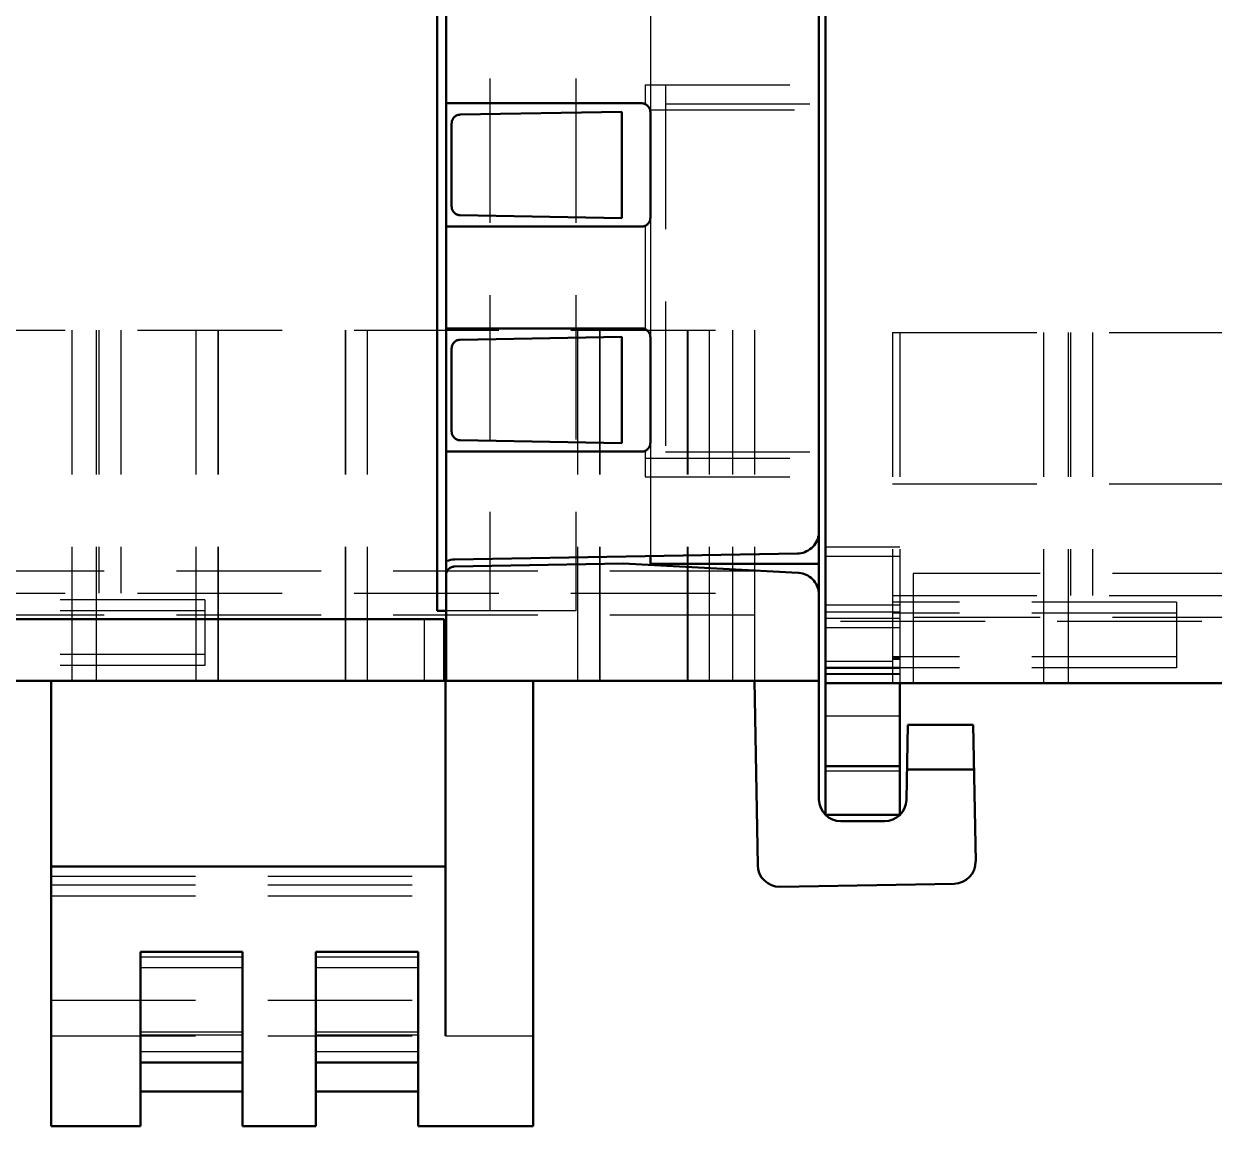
# Model space of a CAD drawing. Extents: x -891 to 6596, y -1 to 298.
# Drawn here: x -327.203 to -323.083, y 163.425 to 167.241 of the extents above; entities that cross this region are included whole.
import ezdxf

# ---------------------------------------------------------------- set-up
doc = ezdxf.new("R2010")
doc.units = 0
doc.header["$MEASUREMENT"] = 0
doc.linetypes.add('DASHED', pattern=[0.75, 0.5, -0.25])
for name, color, linetype, lineweight in [('AM_0', 7, 'Continuous', 50), ('AM_4', 3, 'Continuous', 25), ('AM_9', 6, 'DASHED', 25)]:
    doc.layers.add(name, color=color, linetype=linetype, lineweight=lineweight)

msp = doc.modelspace()

# ---------------------------------------------------------------- linework, layer by layer
at = {"layer": 'AM_0'}
for p, q in [((-324.4288, 184.0919), (-324.4288, 164.503)), ((-325.7721, 165.2096), (-325.7721, 180.092)), ((-325.7417, 180.092), (-325.7417, 164.9667)), ((-324.4511, 167.832), (-324.4511, 164.5567)), ((-325.065, 166.9662), (-325.7417, 166.9662)), ((-325.1335, 166.9367), (-325.6923, 166.9269)), ((-325.1335, 166.5689), (-325.1335, 166.9367)), ((-325.0346, 166.5697), (-325.0346, 166.9358)), ((-325.7222, 166.8966), (-325.7222, 166.609)), ((-325.6923, 166.5786), (-325.1335, 166.5689)), ((-325.7417, 166.5393), (-325.065, 166.5393)), ((-325.065, 166.1872), (-325.7417, 166.1872)), ((-325.1335, 166.1577), (-325.6923, 166.148)), ((-325.1335, 165.7899), (-325.1335, 166.1577)), ((-325.0346, 165.7907), (-325.0346, 166.1568)), ((-325.7222, 166.1176), (-325.7222, 165.83)), ((-325.6923, 165.7996), (-325.1335, 165.7899)), ((-325.7417, 165.7604), (-325.065, 165.7604)), ((-324.5257, 165.4078), (-325.7127, 165.3871)), ((-325.7119, 165.3628), (-325.1283, 165.373)), ((-325.1283, 165.373), (-324.523, 165.3413)), ((-325.0346, 165.3989), (-325.0346, 165.3721)), ((-324.4511, 165.3721), (-325.0346, 165.3721)), ((-325.7417, 165.2096), (-325.7721, 165.2096)), ((-325.7481, 165.1808), (-327.7917, 165.1808)), ((-325.7481, 164.9667), (-325.7481, 165.1808)), ((-324.4511, 164.9667), (-327.7917, 164.9667)), ((-327.1084, 164.9667), (-327.1084, 163.4254)), ((-325.7433, 164.9667), (-325.7433, 163.7386)), ((-325.4396, 164.9667), (-325.4396, 163.4254)), ((-324.6743, 164.9667), (-324.6631, 164.3289)), ((-318.9624, 164.9585), (-324.4288, 164.9585)), ((-324.1707, 164.9585), (-324.1707, 164.503)), ((-324.1439, 164.8148), (-324.1485, 164.5554)), ((-323.9169, 164.8148), (-324.1439, 164.8148)), ((-323.9087, 164.3421), (-323.9169, 164.8148)), ((-324.1707, 164.6716), (-324.4288, 164.6716)), ((-323.9142, 164.66), (-324.1466, 164.66)), ((-324.1707, 164.503), (-324.4288, 164.503)), ((-324.2244, 164.4808), (-324.3751, 164.4808)), ((-327.1084, 164.3244), (-325.7433, 164.3244)), ((-324.5859, 164.2543), (-323.9833, 164.2649)), ((-326.7994, 164.0289), (-326.7994, 163.4254)), ((-326.4455, 164.0289), (-326.7994, 164.0289)), ((-326.4455, 164.0289), (-326.4455, 163.4254)), ((-326.192, 164.0289), (-326.192, 163.4254)), ((-325.8382, 164.0289), (-326.192, 164.0289)), ((-325.8382, 164.0289), (-325.8382, 163.4254)), ((-326.7994, 163.6456), (-326.4455, 163.6456)), ((-326.192, 163.6456), (-325.8382, 163.6456)), ((-326.4455, 163.5461), (-326.7994, 163.5461)), ((-325.8382, 163.5461), (-326.192, 163.5461)), ((-327.1084, 163.4254), (-326.7994, 163.4254)), ((-326.4455, 163.4254), (-326.192, 163.4254)), ((-325.8382, 163.4254), (-325.4396, 163.4254))]:
    msp.add_line(p, q, dxfattribs=at)
for points in [[(-325.6923, 166.9269), (-325.695, 166.9268), (-325.6976, 166.9264), (-325.7002, 166.9258), (-325.7027, 166.9249), (-325.7051, 166.9239), (-325.7074, 166.9226), (-325.7096, 166.9211), (-325.7117, 166.9195), (-325.7136, 166.9177), (-325.7154, 166.9157), (-325.717, 166.9135), (-325.7183, 166.9113), (-325.7195, 166.9089), (-325.7205, 166.9064), (-325.7213, 166.9039), (-325.7218, 166.9013), (-325.7221, 166.8987), (-325.7222, 166.8966)], [(-325.0346, 166.9358), (-325.0347, 166.9385), (-325.0351, 166.9411), (-325.0356, 166.9437), (-325.0364, 166.9462), (-325.0374, 166.9487), (-325.0387, 166.951), (-325.0401, 166.9532), (-325.0417, 166.9553), (-325.0435, 166.9573), (-325.0454, 166.9591), (-325.0475, 166.9607), (-325.0498, 166.9621), (-325.0521, 166.9633), (-325.0546, 166.9644), (-325.0571, 166.9652), (-325.0597, 166.9657), (-325.0623, 166.9661), (-325.065, 166.9662)], [(-325.7222, 166.609), (-325.722, 166.6063), (-325.7217, 166.6037), (-325.7211, 166.6011), (-325.7203, 166.5986), (-325.7193, 166.5961), (-325.7181, 166.5938), (-325.7167, 166.5916), (-325.7151, 166.5895), (-325.7133, 166.5875), (-325.7113, 166.5857), (-325.7092, 166.5841), (-325.707, 166.5827), (-325.7046, 166.5815), (-325.7022, 166.5804), (-325.6996, 166.5796), (-325.6971, 166.5791), (-325.6944, 166.5787), (-325.6923, 166.5786)], [(-325.065, 166.5393), (-325.0623, 166.5395), (-325.0597, 166.5398), (-325.0571, 166.5404), (-325.0546, 166.5412), (-325.0521, 166.5422), (-325.0498, 166.5434), (-325.0475, 166.5448), (-325.0454, 166.5465), (-325.0435, 166.5482), (-325.0417, 166.5502), (-325.0401, 166.5523), (-325.0387, 166.5545), (-325.0374, 166.5569), (-325.0364, 166.5593), (-325.0356, 166.5619), (-325.0351, 166.5644), (-325.0347, 166.5671), (-325.0346, 166.5697)], [(-325.0346, 166.1568), (-325.0347, 166.1595), (-325.0351, 166.1621), (-325.0356, 166.1647), (-325.0364, 166.1672), (-325.0374, 166.1697), (-325.0387, 166.172), (-325.0401, 166.1743), (-325.0417, 166.1764), (-325.0435, 166.1783), (-325.0454, 166.1801), (-325.0475, 166.1817), (-325.0498, 166.1831), (-325.0521, 166.1844), (-325.0546, 166.1854), (-325.0571, 166.1862), (-325.0597, 166.1868), (-325.0623, 166.1871), (-325.065, 166.1872)], [(-325.6923, 166.148), (-325.695, 166.1478), (-325.6976, 166.1474), (-325.7002, 166.1468), (-325.7027, 166.1459), (-325.7051, 166.1449), (-325.7074, 166.1436), (-325.7096, 166.1422), (-325.7117, 166.1405), (-325.7136, 166.1387), (-325.7154, 166.1367), (-325.717, 166.1346), (-325.7183, 166.1323), (-325.7195, 166.1299), (-325.7205, 166.1275), (-325.7213, 166.1249), (-325.7218, 166.1223), (-325.7221, 166.1197), (-325.7222, 166.1176)], [(-325.7222, 165.83), (-325.722, 165.8274), (-325.7217, 165.8247), (-325.7211, 165.8221), (-325.7203, 165.8196), (-325.7193, 165.8172), (-325.7181, 165.8148), (-325.7167, 165.8126), (-325.7151, 165.8105), (-325.7133, 165.8085), (-325.7113, 165.8067), (-325.7092, 165.8051), (-325.707, 165.8037), (-325.7046, 165.8025), (-325.7022, 165.8015), (-325.6996, 165.8007), (-325.6971, 165.8001), (-325.6944, 165.7998), (-325.6923, 165.7996)], [(-325.065, 165.7604), (-325.0623, 165.7605), (-325.0597, 165.7608), (-325.0571, 165.7614), (-325.0546, 165.7622), (-325.0521, 165.7632), (-325.0498, 165.7644), (-325.0475, 165.7659), (-325.0454, 165.7675), (-325.0435, 165.7693), (-325.0417, 165.7712), (-325.0401, 165.7733), (-325.0387, 165.7756), (-325.0374, 165.7779), (-325.0364, 165.7804), (-325.0356, 165.7829), (-325.0351, 165.7855), (-325.0347, 165.7881), (-325.0346, 165.7907)], [(-324.5257, 165.4078), (-324.519, 165.4082), (-324.5125, 165.4092), (-324.5061, 165.4107), (-324.4998, 165.4128), (-324.4937, 165.4155), (-324.4879, 165.4186), (-324.4824, 165.4223), (-324.4772, 165.4264), (-324.4724, 165.431), (-324.468, 165.4359), (-324.464, 165.4413), (-324.4606, 165.4469), (-324.4576, 165.4528), (-324.4552, 165.459), (-324.4533, 165.4653), (-324.452, 165.4718), (-324.4512, 165.4784), (-324.4511, 165.4837)], [(-325.7127, 165.3871), (-325.7193, 165.3867), (-325.7259, 165.3857), (-325.7323, 165.3841), (-325.7386, 165.382), (-325.7417, 165.3808)], [(-325.7119, 165.3628), (-325.7145, 165.3626), (-325.7172, 165.3622), (-325.7197, 165.3616), (-325.7223, 165.3608), (-325.7247, 165.3597), (-325.727, 165.3585), (-325.7292, 165.357), (-325.7313, 165.3553), (-325.7332, 165.3535), (-325.735, 165.3515), (-325.7366, 165.3494), (-325.7379, 165.3472), (-325.7391, 165.3448), (-325.7401, 165.3423), (-325.7408, 165.3398), (-325.7414, 165.3372), (-325.7417, 165.3345), (-325.7417, 165.3324)], [(-324.4511, 165.2654), (-324.4513, 165.2721), (-324.4522, 165.2786), (-324.4536, 165.2851), (-324.4556, 165.2914), (-324.4582, 165.2975), (-324.4612, 165.3034), (-324.4648, 165.309), (-324.4688, 165.3142), (-324.4733, 165.3191), (-324.4782, 165.3236), (-324.4834, 165.3276), (-324.489, 165.3312), (-324.4949, 165.3342), (-324.501, 165.3368), (-324.5073, 165.3388), (-324.5138, 165.3402), (-324.5204, 165.3411), (-324.523, 165.3413)]]:
    msp.add_lwpolyline(points, dxfattribs=at)
for centre, start, end in [((-324.3751, 164.5567), 180, 270), ((-324.2244, 164.5567), 270, 359), ((-323.9846, 164.3408), 271, 1), ((-324.5872, 164.3302), 181, 271)]:
    msp.add_arc(centre, 0.0759, start, end, dxfattribs=at)
at = {"layer": 'AM_4'}
for p, q in [((-325.8177, 165.1808), (-325.8177, 164.9667)), ((-326.4455, 164.0104), (-326.7994, 164.0104)), ((-325.8382, 164.0104), (-326.192, 164.0104)), ((-326.4455, 163.9741), (-326.7994, 163.9741)), ((-325.8382, 163.9741), (-326.192, 163.9741)), ((-325.7433, 163.7386), (-325.4396, 163.7386))]:
    msp.add_line(p, q, dxfattribs=at)
at = {"layer": 'AM_9'}
for p, q in [((-325.5899, 179.0519), (-325.5899, 165.2096)), ((-325.2923, 179.0519), (-325.2923, 165.2096)), ((-325.0346, 167.3487), (-325.0346, 166.9358)), ((-325.0524, 167.0303), (-325.0524, 166.9634)), ((-325.0524, 167.0303), (-324.4511, 167.0303)), ((-324.9825, 167.0303), (-324.9825, 165.6728)), ((-325.0357, 166.9438), (-324.4511, 166.9438)), ((-324.9825, 166.9649), (-324.4511, 166.9649)), ((-325.0346, 166.5697), (-325.0346, 166.1568)), ((-325.0524, 166.5421), (-325.0524, 166.1845)), ((-327.5593, 166.1814), (-324.6743, 166.1814)), ((-327.037, 166.1814), (-327.037, 164.9667)), ((-326.952, 166.1814), (-326.952, 164.9667)), ((-326.9428, 166.1814), (-326.9428, 165.2704)), ((-326.8669, 166.1814), (-326.8669, 165.2704)), ((-326.6073, 166.1814), (-326.6073, 164.9667)), ((-326.5313, 166.1814), (-326.5313, 164.9667)), ((-326.53, 166.1814), (-326.53, 164.9667)), ((-326.091, 166.1814), (-326.091, 164.9667)), ((-326.0897, 166.1814), (-326.0897, 164.9667)), ((-326.0151, 166.1814), (-326.0151, 164.9667)), ((-325.2862, 166.1814), (-325.2862, 164.9667)), ((-325.2103, 166.1814), (-325.2103, 164.9667)), ((-325.209, 166.1814), (-325.209, 164.9667)), ((-324.9066, 166.1814), (-324.9066, 164.9667)), ((-324.9053, 166.1814), (-324.9053, 164.9667)), ((-324.8307, 166.1814), (-324.8307, 164.9667)), ((-324.7502, 166.1814), (-324.7502, 164.9667)), ((-324.6743, 166.1814), (-324.6743, 164.9667)), ((-324.1965, 166.1733), (-324.1965, 164.9585)), ((-324.1965, 166.1733), (-319.1856, 166.1733)), ((-324.1707, 166.1733), (-324.1707, 164.9585)), ((-323.6741, 166.1733), (-323.6741, 164.9585)), ((-323.5891, 166.1733), (-323.5891, 164.9585)), ((-323.58, 166.1733), (-323.58, 165.2622)), ((-323.5041, 166.1733), (-323.5041, 165.2622)), ((-325.0346, 165.7907), (-325.0346, 165.3989)), ((-325.0524, 165.7631), (-325.0524, 165.6728)), ((-325.0524, 165.7381), (-324.4511, 165.7381)), ((-324.9825, 165.7593), (-324.4511, 165.7593)), ((-325.0524, 165.6728), (-324.4511, 165.6728)), ((-324.1965, 165.6494), (-319.4938, 165.6494)), ((-324.1707, 165.4293), (-324.4288, 165.4293)), ((-324.1707, 165.3974), (-324.4288, 165.3974)), ((-324.6743, 165.3463), (-327.488, 165.3463)), ((-324.1251, 165.3382), (-324.1251, 164.9585)), ((-319.1856, 165.3382), (-324.1251, 165.3382)), ((-327.5593, 165.2704), (-324.6743, 165.2704)), ((-326.5769, 165.2476), (-327.5593, 165.2476)), ((-326.5769, 165.2476), (-326.5769, 165.0198)), ((-324.1965, 165.2622), (-319.1856, 165.2622)), ((-323.2141, 165.2395), (-324.1965, 165.2395)), ((-323.2141, 165.2395), (-323.2141, 165.0117)), ((-326.5769, 165.2096), (-327.5593, 165.2096)), ((-325.2923, 165.2096), (-325.7417, 165.2096)), ((-324.1707, 165.2295), (-324.4288, 165.2295)), ((-324.1707, 165.2045), (-324.4288, 165.2045)), ((-323.2141, 165.2015), (-324.1965, 165.2015)), ((-324.6743, 165.1945), (-327.488, 165.1945)), ((-324.1707, 165.1823), (-324.4288, 165.1823)), ((-322.3762, 165.1727), (-324.4288, 165.1727)), ((-319.1856, 165.1863), (-324.1251, 165.1863)), ((-324.1707, 165.1504), (-324.4288, 165.1504)), ((-326.5769, 165.0578), (-327.5593, 165.0578)), ((-324.1965, 165.0339), (-324.4288, 165.0339)), ((-323.2141, 165.0497), (-324.1965, 165.0497)), ((-324.1965, 165.0468), (-324.1707, 165.0468)), ((-324.1965, 165.0453), (-324.1707, 165.0453)), ((-324.1707, 165.0438), (-324.1965, 165.0438)), ((-324.1965, 165.0422), (-324.1707, 165.0422)), ((-326.5769, 165.0198), (-327.7917, 165.0198)), ((-324.1707, 165.013), (-324.4288, 165.013)), ((-323.2141, 165.0117), (-324.4288, 165.0117)), ((-324.1707, 165.01), (-324.4288, 165.01)), ((-324.1707, 164.9915), (-324.4288, 164.9915)), ((-324.1707, 164.9885), (-324.4288, 164.9885)), ((-324.1707, 164.8447), (-324.4288, 164.8447)), ((-324.1707, 164.6549), (-324.4288, 164.6549)), ((-327.1084, 164.2911), (-325.7433, 164.2911)), ((-327.1084, 164.2606), (-325.7433, 164.2606)), ((-327.1084, 164.2227), (-325.7433, 164.2227)), ((-327.1084, 163.8615), (-325.7433, 163.8615)), ((-327.1084, 163.7386), (-325.7433, 163.7386)), ((-326.4455, 163.7507), (-326.7994, 163.7507)), ((-326.4455, 163.7402), (-326.7994, 163.7402)), ((-325.8382, 163.7507), (-326.192, 163.7507)), ((-325.8382, 163.7402), (-326.192, 163.7402)), ((-326.4455, 163.6824), (-326.7994, 163.6824)), ((-325.8382, 163.6824), (-326.192, 163.6824))]:
    msp.add_line(p, q, dxfattribs=at)

doc.saveas('drawing.dxf')
